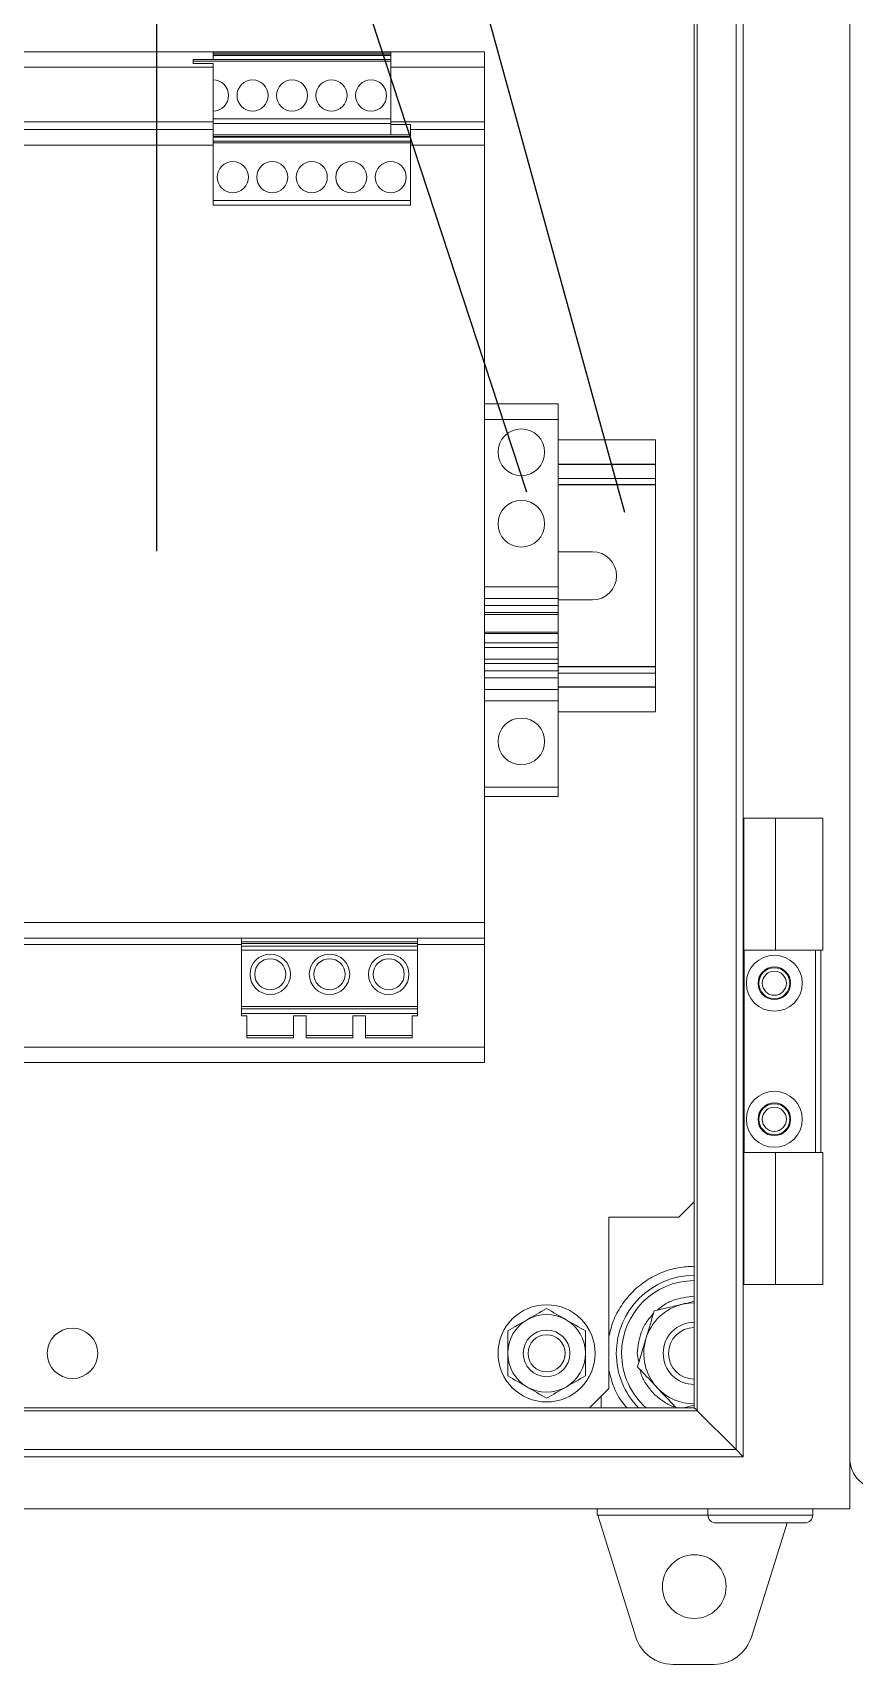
# Model space of a CAD drawing. Extents: x 4137 to 28680, y 2446 to 6814.
# Drawn here: x 7425.9 to 7531.6, y 2825 to 3034.8 of the extents above; entities that cross this region are included whole.
import ezdxf

# ---------------------------------------------------------------- set-up
doc = ezdxf.new("R2010")
doc.units = 0
doc.header["$LTSCALE"] = 0.5
doc.layers.get('0').update_dxf_attribs({"linetype": 'CONTINUOUS'})
doc.layers.add('DIM', color=5, linetype='CONTINUOUS')
doc.layers.add('VOL', color=2, linetype='CONTINUOUS')

msp = doc.modelspace()

# ---------------------------------------------------------------- linework, layer by layer
at = {"color": 7, "linetype": 'Continuous', "lineweight": 15}
for p, q in [((7531.02, 2844.96), (7531.02, 3144.96)), ((7517.32, 3138.27), (7517.32, 2851.65)), ((7531.02, 3138.46), (7531.02, 2851.46)), ((7516.4, 3137.34), (7516.4, 2852.58)), ((7511.02, 3131.96), (7511.02, 2857.96)), ((7511.41, 2857.57), (7511.41, 3132.35)), ((7449.11, 3032.36), (7424.02, 3032.36)), ((7446.57, 3031.36), (7449.11, 3031.36)), ((7446.57, 3031.16), (7446.57, 3031.36)), ((7446.57, 3031.36), (7471.97, 3031.36)), ((7446.57, 3031.36), (7446.57, 3031.36)), ((7471.97, 3031.16), (7446.57, 3031.16)), ((7446.57, 3030.85), (7446.57, 3031.16)), ((7449.11, 3030.85), (7446.57, 3030.85)), ((7449.11, 3031.36), (7449.11, 3032.36)), ((7449.11, 3032.36), (7471.97, 3032.36)), ((7449.11, 3032.16), (7471.97, 3032.16)), ((7449.11, 3031.96), (7471.97, 3031.96)), ((7471.97, 3031.86), (7449.11, 3031.86)), ((7471.97, 3031.38), (7449.11, 3031.38)), ((7449.11, 3030.36), (7449.11, 3030.85)), ((7471.97, 3032.36), (7471.97, 3031.36)), ((7471.97, 3032.36), (7484.02, 3032.36)), ((7471.97, 3031.36), (7471.97, 3031.16)), ((7471.97, 3031.36), (7471.97, 3031.36)), ((7471.97, 3030.85), (7471.97, 3031.16)), ((7471.97, 3030.85), (7471.97, 3030.36)), ((7484.02, 3032.36), (7484.02, 3030.36)), ((7424.02, 3030.36), (7449.11, 3030.36)), ((7449.11, 3030.36), (7449.11, 3023.36)), ((7471.97, 3030.36), (7484.02, 3030.36)), ((7471.97, 3030.36), (7471.97, 3023.36)), ((7484.02, 3030.36), (7484.02, 3023.36)), ((7449.11, 3023.36), (7424.02, 3023.36)), ((7424.02, 3022.36), (7449.11, 3022.36)), ((7449.11, 3023.73), (7471.97, 3023.73)), ((7449.11, 3023.36), (7449.11, 3022.36)), ((7449.11, 3023.13), (7471.97, 3023.13)), ((7449.11, 3020.84), (7449.11, 3022.36)), ((7471.97, 3023.02), (7471.97, 3023.36)), ((7484.02, 3023.36), (7471.97, 3023.36)), ((7471.97, 3023.02), (7474.51, 3023.02)), ((7471.97, 3021.66), (7471.97, 3023.02)), ((7474.51, 3022.36), (7474.51, 3023.02)), ((7474.51, 3022.36), (7474.51, 3020.84)), ((7484.02, 3022.36), (7474.51, 3022.36)), ((7484.02, 3023.36), (7484.02, 3022.36)), ((7484.02, 3020.36), (7484.02, 3022.36)), ((7424.02, 3020.36), (7449.11, 3020.36)), ((7449.11, 3021.66), (7474.51, 3021.66)), ((7474.51, 3021.46), (7449.11, 3021.46)), ((7474.51, 3021.36), (7449.11, 3021.36)), ((7449.11, 3020.88), (7474.51, 3020.88)), ((7474.51, 3020.86), (7449.11, 3020.86)), ((7449.11, 3020.84), (7449.11, 3020.66)), ((7474.51, 3020.66), (7449.11, 3020.66)), ((7449.11, 3013.23), (7449.11, 3020.66)), ((7474.51, 3020.66), (7474.51, 3020.84)), ((7474.51, 3020.66), (7474.51, 3013.23)), ((7484.02, 3020.36), (7474.51, 3020.36)), ((7484.02, 2920.36), (7484.02, 3020.36)), ((7474.51, 3013.23), (7449.11, 3013.23)), ((7449.11, 3012.97), (7449.11, 3013.23)), ((7449.11, 3012.63), (7449.11, 3012.97)), ((7474.51, 3012.63), (7449.11, 3012.63)), ((7474.51, 3013.23), (7474.51, 3012.97)), ((7474.51, 3012.97), (7474.51, 3012.63)), ((7484.02, 2987.06), (7493.52, 2987.06)), ((7493.52, 2985.06), (7493.52, 2987.06)), ((7484.02, 2985.06), (7493.52, 2985.06)), ((7493.52, 2963.56), (7493.52, 2985.06)), ((7506.02, 2982.46), (7493.52, 2982.46)), ((7506.02, 2982.46), (7506.02, 2979.26)), ((7506.02, 2979.26), (7506.02, 2977.46)), ((7506.02, 2977.46), (7493.52, 2977.46)), ((7493.52, 2976.68), (7493.52, 2975.66)), ((7506.02, 2977.46), (7506.02, 2976.66)), ((7506.02, 2976.66), (7506.02, 2953.26)), ((7497.92, 2968.06), (7493.52, 2968.06)), ((7493.52, 2963.56), (7484.02, 2963.56)), ((7493.52, 2962.06), (7493.52, 2963.56)), ((7484.02, 2962.06), (7493.52, 2962.06)), ((7484.02, 2961.16), (7493.52, 2961.16)), ((7493.52, 2961.16), (7493.52, 2962.06)), ((7493.52, 2961.86), (7497.92, 2961.86)), ((7493.52, 2960.24), (7493.52, 2961.16)), ((7493.52, 2960.24), (7484.02, 2960.24)), ((7493.52, 2960), (7484.02, 2960)), ((7493.52, 2960.24), (7493.52, 2960)), ((7493.52, 2957.71), (7493.52, 2960)), ((7484.02, 2957.71), (7493.52, 2957.71)), ((7484.02, 2957.56), (7493.52, 2957.56)), ((7484.02, 2957.56), (7493.52, 2957.56)), ((7493.52, 2957.71), (7493.52, 2957.56)), ((7493.52, 2956.36), (7493.52, 2957.56)), ((7493.52, 2956.36), (7484.02, 2956.36)), ((7493.52, 2955.76), (7484.02, 2955.76)), ((7493.52, 2955.76), (7484.02, 2955.76)), ((7493.52, 2955.76), (7493.52, 2956.36)), ((7493.52, 2954.24), (7493.52, 2955.76)), ((7493.52, 2954.24), (7484.02, 2954.24)), ((7484.02, 2954.22), (7493.52, 2954.22)), ((7493.52, 2953.68), (7484.02, 2953.68)), ((7493.52, 2952.76), (7484.02, 2952.76)), ((7493.52, 2954.22), (7493.52, 2954.24)), ((7493.52, 2953.68), (7493.52, 2954.22)), ((7493.52, 2952.76), (7493.52, 2953.68)), ((7493.52, 2951.86), (7493.52, 2952.76)), ((7506.02, 2953.26), (7506.02, 2952.46)), ((7493.52, 2951.86), (7484.02, 2951.86)), ((7506.02, 2952.46), (7493.52, 2952.46)), ((7493.52, 2950.36), (7493.52, 2951.86)), ((7506.02, 2952.46), (7506.02, 2950.66)), ((7506.02, 2950.66), (7506.02, 2947.46)), ((7484.02, 2950.36), (7493.52, 2950.36)), ((7484.02, 2948.86), (7493.52, 2948.86)), ((7493.52, 2948.86), (7493.52, 2950.36)), ((7493.52, 2937.76), (7493.52, 2948.86)), ((7506.02, 2947.46), (7493.52, 2947.46)), ((7484.02, 2937.76), (7493.52, 2937.76)), ((7484.02, 2936.56), (7493.52, 2936.56)), ((7493.52, 2936.56), (7493.52, 2937.76)), ((7517.4, 2933.81), (7517.32, 2933.81)), ((7517.4, 2916.81), (7517.4, 2933.81)), ((7517.4, 2933.81), (7521.46, 2933.81)), ((7521.46, 2933.81), (7521.46, 2916.81)), ((7521.46, 2933.81), (7527.57, 2933.81)), ((7527.57, 2916.81), (7527.57, 2933.81)), ((7424.02, 2920.36), (7484.02, 2920.36)), ((7484.02, 2918.36), (7484.02, 2920.36)), ((7424.02, 2918.36), (7484.02, 2918.36)), ((7452.76, 2918.36), (7452.76, 2917.89)), ((7452.76, 2917.89), (7475.42, 2917.89)), ((7452.76, 2917.89), (7452.76, 2917.68)), ((7475.42, 2917.68), (7452.76, 2917.68)), ((7452.76, 2917.68), (7452.76, 2917.31)), ((7452.76, 2917.31), (7475.42, 2917.31)), ((7452.76, 2917.31), (7452.76, 2916.81)), ((7475.42, 2918.36), (7475.42, 2917.89)), ((7475.42, 2917.89), (7475.42, 2917.68)), ((7475.42, 2917.31), (7475.42, 2917.68)), ((7475.42, 2916.81), (7475.42, 2917.31)), ((7484.02, 2918.36), (7484.02, 2917.56)), ((7484.02, 2904.36), (7484.02, 2917.56)), ((7475.42, 2916.81), (7452.76, 2916.81)), ((7452.76, 2916.81), (7452.76, 2909.56)), ((7475.42, 2916.81), (7475.42, 2909.56)), ((7517.32, 2916.81), (7517.4, 2916.81)), ((7521.46, 2916.81), (7517.4, 2916.81)), ((7517.42, 2890.81), (7517.42, 2916.81)), ((7521.46, 2916.81), (7527.57, 2916.81)), ((7526.62, 2916.81), (7526.62, 2890.81)), ((7527.32, 2890.81), (7527.32, 2916.81)), ((7452.76, 2909.56), (7475.42, 2909.56)), ((7452.76, 2909.56), (7452.76, 2909.26)), ((7452.76, 2909.26), (7475.42, 2909.26)), ((7452.76, 2909.26), (7452.76, 2908.66)), ((7452.76, 2908.66), (7475.42, 2908.66)), ((7452.76, 2908.66), (7452.76, 2908.36)), ((7475.42, 2909.26), (7475.42, 2909.56)), ((7475.42, 2909.26), (7475.42, 2908.66)), ((7475.42, 2908.36), (7475.42, 2908.66)), ((7452.76, 2908.36), (7453.47, 2908.36)), ((7453.47, 2908.36), (7453.47, 2905.86)), ((7459.47, 2908.36), (7461.09, 2908.36)), ((7459.47, 2905.86), (7459.47, 2908.36)), ((7461.09, 2908.36), (7461.09, 2905.86)), ((7467.09, 2908.36), (7468.71, 2908.36)), ((7467.09, 2905.86), (7467.09, 2908.36)), ((7468.71, 2908.36), (7468.71, 2905.86)), ((7474.71, 2908.36), (7475.42, 2908.36)), ((7474.71, 2905.86), (7474.71, 2908.36)), ((7453.47, 2905.86), (7459.47, 2905.86)), ((7453.47, 2905.86), (7453.47, 2905.56)), ((7459.47, 2905.56), (7453.47, 2905.56)), ((7459.47, 2905.56), (7459.47, 2905.86)), ((7461.09, 2905.86), (7467.09, 2905.86)), ((7461.09, 2905.86), (7461.09, 2905.56)), ((7467.09, 2905.56), (7461.09, 2905.56)), ((7467.09, 2905.56), (7467.09, 2905.86)), ((7468.71, 2905.86), (7474.71, 2905.86)), ((7468.71, 2905.86), (7468.71, 2905.56)), ((7474.71, 2905.56), (7468.71, 2905.56)), ((7474.71, 2905.56), (7474.71, 2905.86)), ((7424.02, 2904.36), (7484.02, 2904.36)), ((7424.02, 2902.36), (7484.02, 2902.36)), ((7484.02, 2902.36), (7484.02, 2904.36)), ((7517.32, 2890.81), (7517.4, 2890.81)), ((7517.4, 2873.81), (7517.4, 2890.81)), ((7517.4, 2890.81), (7521.46, 2890.81)), ((7521.46, 2890.81), (7521.46, 2873.81)), ((7527.57, 2890.81), (7521.46, 2890.81)), ((7527.57, 2873.81), (7527.57, 2890.81)), ((7511.02, 2884.46), (7509.02, 2882.46)), ((7509.02, 2882.46), (7500.02, 2882.46)), ((7500.02, 2882.46), (7500.02, 2860.46)), ((7517.32, 2873.81), (7517.4, 2873.81)), ((7517.4, 2873.81), (7521.46, 2873.81)), ((7521.46, 2873.81), (7527.57, 2873.81)), ((7500.02, 2860.46), (7497.52, 2857.96)), ((7499.02, 2857.96), (7499.02, 2859.46)), ((7511.02, 2858.28), (7509.66, 2857.96)), ((7343.63, 2857.57), (7511.41, 2857.57)), ((7511.02, 2857.96), (7344.02, 2857.96)), ((7516.4, 2852.58), (7511.41, 2857.57)), ((7516.4, 2852.58), (7338.64, 2852.58)), ((7516.4, 2852.58), (7517.32, 2851.65)), ((7517.32, 2851.65), (7337.71, 2851.65)), ((7331.02, 2844.96), (7531.02, 2844.96)), ((7498.52, 2844.96), (7498.52, 2844.13)), ((7498.52, 2844.13), (7498.61, 2844.13)), ((7498.61, 2844.13), (7512.77, 2844.13)), ((7498.61, 2844.13), (7503.5, 2828.47)), ((7512.77, 2844.96), (7512.77, 2844.16)), ((7526.27, 2844.16), (7526.27, 2844.96)), ((7518.37, 2828.47), (7522.96, 2843.16)), ((7508.27, 2824.96), (7513.59, 2824.96))]:
    msp.add_line(p, q, dxfattribs=at)
at = {"color": 8, "linetype": 'Continuous', "lineweight": 15}
for p, q in [((7452.76, 2917.56), (7424.02, 2917.56)), ((7484.02, 2917.56), (7475.42, 2917.56)), ((7503.9, 2863.84), (7503.68, 2864.96)), ((7512.77, 2844.16), (7526.27, 2844.16))]:
    msp.add_line(p, q, dxfattribs=at)
at = {"color": 7, "linetype": 'Continuous', "lineweight": 15, "flags": 128}
for points in [[(7511.02, 2871.46), (7510.36, 2871.43), (7509.52, 2871.29)], [(7511.02, 2857.96), (7511.06, 2857.92), (7511.2, 2857.78), (7511.41, 2857.57)]]:
    msp.add_lwpolyline(points, dxfattribs=at)
at = {"color": 7, "linetype": 'Continuous', "lineweight": 15}
for centre, radius in [((7454.19, 3026.73), 2), ((7459.27, 3026.73), 2), ((7464.35, 3026.73), 2), ((7469.43, 3026.73), 2), ((7451.65, 3016.23), 2), ((7456.73, 3016.23), 2), ((7461.81, 3016.23), 2), ((7466.89, 3016.23), 2), ((7471.97, 3016.23), 2), ((7456.47, 2913.71), 2.6), ((7456.47, 2913.71), 2), ((7464.09, 2913.71), 2.6), ((7464.09, 2913.71), 2), ((7471.71, 2913.71), 2.6), ((7471.71, 2913.71), 2), ((7521.32, 2912.56), 3.6), ((7521.32, 2912.56), 2.1), ((7521.32, 2912.56), 2), ((7521.32, 2912.56), 1.55), ((7521.32, 2895.06), 3.6), ((7521.32, 2895.06), 2.1), ((7521.32, 2895.06), 2), ((7521.32, 2895.06), 1.55), ((7492.02, 2864.96), 6.25), ((7431.02, 2864.96), 3.25), ((7492.02, 2864.96), 3), ((7492.02, 2864.96), 2.39), ((7511.02, 2834.96), 4.1)]:
    msp.add_circle(centre, radius, dxfattribs=at)
for centre, radius, start, end in [((7449.11, 3026.73), 2, 270, 90), ((7488.77, 2980.86), 3, 90, 270), ((7488.77, 2980.86), 3, 270, 90), ((7488.77, 2971.66), 3, 90, 270), ((7488.77, 2971.66), 3, 270, 90), ((7497.92, 2964.96), 3.1, 270, 90), ((7488.77, 2943.66), 3, 90, 270), ((7488.77, 2943.66), 3, 270, 90), ((7511.02, 2864.96), 6.5, 103.2983, 163.2983), ((7492.02, 2864.96), 5, 120, 180), ((7492.02, 2864.96), 5, 60, 120), ((7492.02, 2864.96), 5, 0, 60), ((7511.02, 2864.96), 4, 90, 180), ((7511.02, 2864.96), 6.5, 163.2983, 223.2983), ((7511.02, 2864.96), 3.31, 90, 180), ((7492.02, 2864.96), 5, 180, 240), ((7492.02, 2864.96), 5, 300, 0), ((7511.02, 2864.96), 4, 180, 270), ((7511.02, 2864.96), 3.31, 180, 270), ((7492.02, 2864.96), 5, 240, 300), ((7511.02, 2864.96), 6.5, 223.2983, 270), ((7535.02, 2851.46), 4, 180, 270), ((7513.77, 2844.16), 1, 180, 270), ((7525.27, 2844.16), 1, 270, 0), ((7508.27, 2829.96), 5, 197.354, 270), ((7513.59, 2829.96), 5, 270, 342.646)]:
    msp.add_arc(centre, radius, start, end, dxfattribs=at)
at = {"color": 8, "linetype": 'Continuous', "lineweight": 15}
for radius, start, end in [(10.03, 90, 180), (9.35, 90, 180), (10.03, 180, 224.2343), (9.35, 180, 228.4573)]:
    msp.add_arc((7511.02, 2864.96), radius, start, end, dxfattribs=at)
for points, knots in [([(7500.02, 2867.05), (7500.19, 2867.74), (7500.53, 2869.16), (7501.59, 2871.14), (7503.04, 2872.94), (7504.83, 2874.39), (7506.84, 2875.43), (7508.93, 2876.05), (7510.34, 2876.13), (7511.02, 2876.16)], [0, 0, 0, 0, 0.136921, 0.282998, 0.432176, 0.581354, 0.727432, 0.867679, 1, 1, 1, 1]), ([(7506.29, 2870.52), (7506.52, 2870.72), (7507.13, 2871.25), (7508.69, 2872.04), (7510.1, 2872.19), (7511.02, 2872.3)], [0, 0, 0, 0, 0.178601, 0.466041, 1, 1, 1, 1]), ([(7503.68, 2864.96), (7503.78, 2865.88), (7503.94, 2867.3), (7504.82, 2868.99), (7505.45, 2869.71), (7505.76, 2870.07)], [0, 0, 0, 0, 0.487749, 0.750312, 1, 1, 1, 1]), ([(7502.35, 2857.96), (7502.11, 2858.24), (7501.37, 2859.1), (7500.54, 2860.77), (7500.19, 2862.19), (7500.02, 2862.87)], [0, 0, 0, 0, 0.203966, 0.614862, 1, 1, 1, 1]), ([(7508.56, 2858.09), (7508.48, 2858.11), (7507.91, 2858.2), (7506.98, 2858.82), (7505.78, 2859.72), (7504.87, 2860.92), (7504.22, 2861.96), (7504.12, 2862.64), (7504.09, 2862.84)], [0, 0, 0, 0, 0.036058, 0.253093, 0.474734, 0.696375, 0.913409, 1, 1, 1, 1])]:
    msp.add_open_spline(points, degree=3, knots=knots, dxfattribs=at)
at = {"color": 7, "linetype": 'Continuous', "lineweight": 15}
for points, knots in [([(7505.87, 2870.42), (7506.46, 2870.56), (7507.66, 2870.85), (7508.9, 2871.14), (7509.52, 2871.29)], [0, 0, 0, 0, 0.495459, 1, 1, 1, 1]), ([(7509.52, 2871.29), (7509.61, 2871.31), (7510.11, 2871.43), (7510.61, 2871.54), (7511.02, 2871.64)], [0, 0, 0, 0, 0.171751, 1, 1, 1, 1]), ([(7504.79, 2866.83), (7504.82, 2866.91), (7505.18, 2868.13), (7505.54, 2869.32), (7505.87, 2870.42)], [0, 0, 0, 0, 0.070215, 1, 1, 1, 1]), ([(7503.71, 2863.23), (7503.89, 2863.82), (7504.24, 2865), (7504.61, 2866.21), (7504.79, 2866.83)], [0, 0, 0, 0, 0.495458, 1, 1, 1, 1]), ([(7506.29, 2860.5), (7506.05, 2860.75), (7505.18, 2861.68), (7504.33, 2862.58), (7503.71, 2863.23)], [0, 0, 0, 0, 0.268633, 1, 1, 1, 1]), ([(7508.68, 2857.96), (7508.53, 2858.13), (7507.75, 2858.95), (7506.94, 2859.82), (7506.29, 2860.5)], [0, 0, 0, 0, 0.201238, 1, 1, 1, 1]), ([(7525.27, 2843.16), (7525.27, 2843.16), (7524.66, 2843.16), (7522.51, 2843.16), (7521.04, 2843.16), (7517.99, 2843.16), (7516.53, 2843.16), (7514.37, 2843.16), (7513.77, 2843.16), (7513.77, 2843.16)], [0, 0, 0, 0, 0.25, 0.25, 0.5, 0.5, 0.75, 0.75, 1, 1, 1, 1])]:
    msp.add_open_spline(points, degree=3, knots=knots, dxfattribs=at)
for points in [[(7489.52, 2869.29), (7488.68, 2868.81), (7487.85, 2868.33), (7487.02, 2867.85)], [(7492.02, 2870.73), (7491.19, 2870.25), (7490.36, 2869.77), (7489.52, 2869.29)], [(7494.52, 2869.29), (7493.68, 2869.77), (7492.85, 2870.25), (7492.02, 2870.73)], [(7497.02, 2867.85), (7496.19, 2868.33), (7495.36, 2868.81), (7494.52, 2869.29)], [(7487.02, 2867.85), (7487.02, 2866.89), (7487.02, 2865.93), (7487.02, 2864.96)], [(7497.02, 2864.96), (7497.02, 2865.93), (7497.02, 2866.89), (7497.02, 2867.85)], [(7487.02, 2864.96), (7487.02, 2863.99), (7487.02, 2863.03), (7487.02, 2862.07)], [(7497.02, 2862.07), (7497.02, 2863.03), (7497.02, 2863.99), (7497.02, 2864.96)], [(7487.02, 2862.07), (7487.85, 2861.59), (7488.68, 2861.11), (7489.52, 2860.63)], [(7489.52, 2860.63), (7490.36, 2860.15), (7491.19, 2859.67), (7492.02, 2859.19)], [(7492.02, 2859.19), (7492.85, 2859.67), (7493.68, 2860.15), (7494.52, 2860.63)], [(7494.52, 2860.63), (7495.36, 2861.11), (7496.19, 2861.59), (7497.02, 2862.07)]]:
    msp.add_open_spline(points, degree=3, dxfattribs=at)
at = {"layer": 'DIM'}
for p, q in [((7441.85, 3176), (7441.85, 2968.15)), ((7489.49, 2975.7), (7463.59, 3054.59)), ((7502.1, 2973.09), (7484.43, 3037.28))]:
    msp.add_line(p, q, dxfattribs=at)
at = {"layer": 'VOL'}
for p, q in [((7506.02, 2979.26), (7493.52, 2979.26)), ((7506.02, 2976.66), (7493.52, 2976.66)), ((7506.02, 2953.26), (7493.52, 2953.26)), ((7506.02, 2950.66), (7493.52, 2950.66))]:
    msp.add_line(p, q, dxfattribs=at)

doc.saveas('drawing.dxf')
